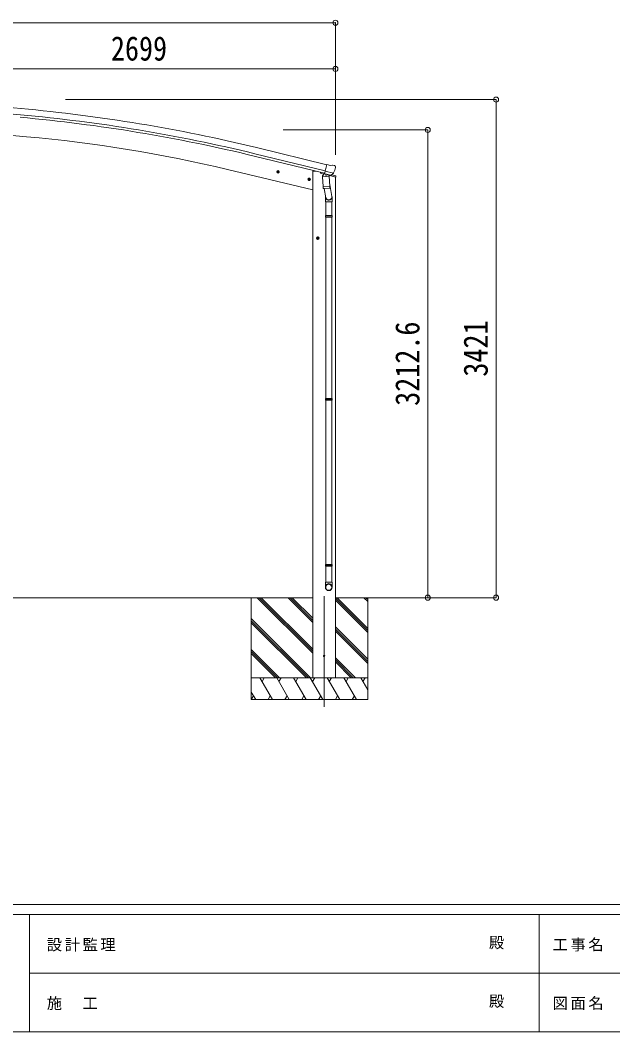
# Model space of a CAD drawing. Units: millimetres at full size. Extents: x -9783 to 33754, y -10064 to 6752.
# Drawn here: x -4033 to 36, y -6828 to 119 of the extents above; entities that cross this region are included whole.
import ezdxf
from ezdxf.enums import TextEntityAlignment as Align

# ---------------------------------------------------------------- set-up
doc = ezdxf.new("R2010")
doc.units = ezdxf.units.MM
doc.header["$LTSCALE"] = 35
doc.header["$PDMODE"] = 32
doc.header["$PDSIZE"] = 35
for name, color, linetype, lineweight in [('0-0_0', 7, 'Continuous', 9), ('0-1_本体', 4, 'Continuous', 9), ('0-2_部品', 7, 'Continuous', 9), ('0-8_PARTS2', 2, 'Continuous', 9), ('0-A_寸法', 6, 'Continuous', 9), ('F-0_240', 7, 'Continuous', 9)]:
    doc.layers.add(name, color=color, linetype=linetype, lineweight=lineweight)
doc.styles.add('ＭＳ ゴシック', font='')
doc.styles.get('ＭＳ ゴシック').set_extended_font_data('MS Gothic')

msp = doc.modelspace()

# ---------------------------------------------------------------- linework, layer by layer
at = {"layer": '0-0_0', "color": 6}
for p, q in [((-765.42, -3846.71), (-765.42, -425.71)), ((-1234.43, -634.11), (-1234.43, -3846.71))]:
    msp.add_line(p, q, dxfattribs=at)
at = {"layer": '0-0_0'}
for p, q in [((-7127.25, -3846.71), (-2024, -3846.71)), ((-2446.25, -3846.71), (-2446.25, -4546.71)), ((-2024, -4228.97), (-2406.27, -3846.71)), ((-2024, -4214.83), (-2392.13, -3846.71)), ((-2024, -4200.69), (-2377.98, -3846.71)), ((-2024, -4016.84), (-2194.14, -3846.71)), ((-2024, -4002.7), (-2179.99, -3846.71)), ((-2024, -3988.56), (-2165.85, -3846.71)), ((-1272.17, -3846.71), (-1868.5, -3846.71)), ((-1646.25, -4072.08), (-1868.5, -3849.83)), ((-1646.25, -4086.22), (-1868.5, -3863.97)), ((-1646.25, -4057.94), (-1857.48, -3846.71)), ((-1646.25, -3874.09), (-1673.64, -3846.71)), ((-1646.25, -3859.95), (-1659.49, -3846.71)), ((-1646.25, -3846.71), (-1646.25, -4546.71)), ((-2040.11, -4396.71), (-2446.25, -3990.57)), ((-2054.25, -4396.71), (-2446.25, -4004.71)), ((-2068.4, -4396.71), (-2446.25, -4018.86)), ((-1646.25, -4270.07), (-1868.5, -4047.82)), ((-1646.25, -4284.21), (-1868.5, -4061.96)), ((-1646.25, -4298.35), (-1868.5, -4076.1)), ((-2252.24, -4396.71), (-2446.25, -4202.7)), ((-2266.39, -4396.71), (-2446.25, -4216.84)), ((-2280.53, -4396.71), (-2446.25, -4230.99)), ((-1731.74, -4396.71), (-1868.5, -4259.95)), ((-1745.89, -4396.71), (-1868.5, -4274.09)), ((-1760.03, -4396.71), (-1868.5, -4288.24)), ((-2446.25, -4396.71), (-1646.25, -4396.71)), ((-2300.87, -4546.71), (-2387.47, -4396.71)), ((-2372.47, -4422.69), (-2357.47, -4396.71)), ((-2185.4, -4546.71), (-2272, -4396.71)), ((-2242, -4396.71), (-2257, -4422.69)), ((-2069.93, -4546.71), (-2156.53, -4396.71)), ((-2141.53, -4422.69), (-2126.53, -4396.71)), ((-1954.46, -4546.71), (-2041.06, -4396.71)), ((-2026.06, -4422.69), (-2011.06, -4396.71)), ((-1838.99, -4546.71), (-1925.59, -4396.71)), ((-1910.59, -4422.69), (-1895.59, -4396.71)), ((-1723.52, -4546.71), (-1810.12, -4396.71)), ((-1795.12, -4422.69), (-1780.12, -4396.71)), ((-1646.25, -4480.54), (-1694.65, -4396.71)), ((-1679.65, -4422.69), (-1664.65, -4396.71)), ((-2416.34, -4546.71), (-2446.25, -4494.9)), ((-2431.34, -4520.73), (-2446.34, -4546.71)), ((-1646.25, -4546.71), (-2446.25, -4546.71)), ((-2315.87, -4520.73), (-2330.87, -4546.71)), ((-2200.4, -4520.73), (-2215.4, -4546.71)), ((-2084.93, -4520.73), (-2099.93, -4546.71)), ((-1969.46, -4520.73), (-1984.46, -4546.71)), ((-1853.99, -4520.73), (-1868.99, -4546.71)), ((-1738.52, -4520.73), (-1753.52, -4546.71))]:
    msp.add_line(p, q, dxfattribs=at)
at = {"layer": '0-1_本体'}
for p, q in [((-4505.49, -444.3), (-4027.98, -487.51)), ((-4509.25, -487.3), (-4031.87, -530.49)), ((-3991.17, -681.13), (-4529.12, -634.07)), ((-1928.65, -873.12), (-2411.53, -755.64)), ((-1942.66, -931.47), (-2425.72, -813.98)), ((-1938.73, -915.09), (-2421.74, -797.62)), ((-2024.13, -1046.71), (-2609.8, -906.1)), ((-2024.13, -916.71), (-2024.13, -4396.71)), ((-1868.63, -956.42), (-1868.63, -4396.71)), ((-1999.63, -1376.21), (-1979.63, -1376.21)), ((-1996.13, -1372.46), (-1989.63, -1368.7)), ((-1989.63, -1386.21), (-1989.63, -1366.21)), ((-1989.63, -1368.7), (-1983.13, -1372.46)), ((-1983.13, -1379.96), (-1989.63, -1383.72)), ((-1983.13, -1372.46), (-1983.13, -1379.96))]:
    msp.add_line(p, q, dxfattribs=at)
for points in [[(-2024.13, -916.71), (-2004.13, -916.71), (-1970.62, -924.75)], [(-1989.63, -1383.72), (-1996.13, -1379.96), (-1996.13, -1372.46)]]:
    msp.add_lwpolyline(points, dxfattribs=at)
for radius in [8.5, 7.7, 6.5]:
    msp.add_circle((-1989.63, -1376.21), radius, dxfattribs=at)
for centre, radius, start, end in [((-5024.1, -11497.51), 10994.98, 76.33027, 84.83026), ((-5024.1, -11497.51), 11011.82, 76.33027, 84.83026), ((-5024.1, -11497.51), 11054.98, 76.33027, 84.83134), ((-4814.16, -10087.91), 9442.71, 76.5, 84.99999)]:
    msp.add_arc(centre, radius, start, end, dxfattribs=at)
at = {"layer": '0-2_部品'}
for p, q in [((-1902.12, -878.94), (-1928.06, -872.72)), ((-1902.12, -878.94), (-1888.86, -876.25)), ((-1874.38, -879.43), (-1887.57, -876.27)), ((-1871.29, -881.68), (-1867.43, -887.98)), ((-1867.07, -890.26), (-1867.34, -891.41)), ((-2252.74, -924.45), (-2272.18, -919.78)), ((-2269.76, -920.37), (-2264.59, -914.92)), ((-2267.63, -927.56), (-2269.76, -920.37)), ((-2264.79, -931.84), (-2260.13, -912.4)), ((-2264.59, -914.92), (-2257.29, -916.67)), ((-2257.29, -916.67), (-2255.16, -923.87)), ((-2038.81, -975.81), (-2058.26, -971.14)), ((-2055.84, -971.72), (-2050.67, -966.28)), ((-2053.7, -978.92), (-2055.84, -971.72)), ((-2050.87, -983.2), (-2046.2, -963.75)), ((-2050.67, -966.28), (-2043.37, -968.03)), ((-2043.37, -968.03), (-2041.24, -975.23)), ((-1970.49, -926.23), (-1970.49, -929.55)), ((-1947.77, -938.95), (-1966.66, -934.41)), ((-1958.2, -956.12), (-1912.51, -952.93)), ((-1953.52, -1022.96), (-1958.2, -956.12)), ((-1943.78, -934.35), (-1957.09, -949.67)), ((-1957.09, -949.67), (-1956.65, -956.01)), ((-1942.84, -934.29), (-1943.78, -934.35)), ((-1939.75, -936.76), (-1941.28, -936.39)), ((-1903.05, -945.57), (-1939.75, -936.76)), ((-1881.12, -930.56), (-1938.63, -916.76)), ((-1933.8, -938.58), (-1932.78, -953.19)), ((-1905.59, -947.58), (-1931.41, -954.01)), ((-1914.28, -949.75), (-1914.05, -953.03)), ((-1912.51, -952.93), (-1907.83, -1019.76)), ((-1865.94, -958.59), (-1908.65, -948.34)), ((-1900.68, -946.04), (-1908.2, -944.24)), ((-1904.89, -945.8), (-1904.84, -946.54)), ((-1901.52, -945.94), (-1903.05, -945.57)), ((-1897.97, -945.47), (-1881.6, -930.98)), ((-1894.45, -942.49), (-1868.24, -948.78)), ((-1865.94, -951.7), (-1865.94, -958.59)), ((-1953.52, -1022.96), (-1907.83, -1019.76)), ((-1953.51, -1022.96), (-1952.62, -1035.65)), ((-1908.82, -1034.37), (-1950.52, -1037.28)), ((-1945.09, -1036.9), (-1934.36, -1100.49)), ((-1909.57, -995), (-1893.65, -1091.17)), ((-1906.98, -1032.23), (-1907.85, -1019.76)), ((-1907.37, -1033.59), (-1907.37, -1033.59)), ((-1937.5, -1093.67), (-1937.5, -1128.33)), ((-1891.5, -1128.33), (-1891.5, -1093.98)), ((-1937.5, -1128.33), (-1891.5, -1128.33)), ((-1935.5, -1128.33), (-1935.5, -1222.33)), ((-1893.5, -1128.33), (-1893.5, -1222.33)), ((-1937.5, -1224.33), (-1936.5, -1222.33)), ((-1937.5, -1224.33), (-1891.5, -1224.33)), ((-1937.5, -1224.33), (-1937.5, -1232.33)), ((-1937.5, -1232.33), (-1891.5, -1232.33)), ((-1937.5, -1232.33), (-1936.5, -1234.33)), ((-1936.5, -1222.33), (-1892.5, -1222.33)), ((-1936.5, -1234.33), (-1892.5, -1234.33)), ((-1935.5, -1234.33), (-1935.5, -2478.52)), ((-1893.5, -1234.33), (-1893.5, -2478.52)), ((-1891.5, -1224.33), (-1892.5, -1222.33)), ((-2000, -1378.39), (-1980, -1378.39)), ((-1996.5, -1374.64), (-1990, -1370.88)), ((-1990, -1388.39), (-1990, -1368.39)), ((-1990, -1370.88), (-1983.5, -1374.64)), ((-1983.5, -1382.14), (-1990, -1385.9)), ((-1983.5, -1374.64), (-1983.5, -1382.14)), ((-1937.5, -2480.52), (-1936.5, -2478.52)), ((-1937.5, -2480.52), (-1891.5, -2480.52)), ((-1937.5, -2480.52), (-1937.5, -2488.52)), ((-1937.5, -2488.52), (-1891.5, -2488.52)), ((-1937.5, -2488.52), (-1936.5, -2490.52)), ((-1936.5, -2478.52), (-1892.5, -2478.52)), ((-1936.5, -2490.52), (-1892.5, -2490.52)), ((-1935.5, -2490.52), (-1935.5, -3618.7)), ((-1893.5, -2490.52), (-1893.5, -3618.7)), ((-1891.5, -2480.52), (-1892.5, -2478.52)), ((-1937.5, -3620.7), (-1936.5, -3618.7)), ((-1937.5, -3620.7), (-1891.5, -3620.7)), ((-1937.5, -3620.7), (-1937.5, -3628.7)), ((-1937.5, -3628.7), (-1891.5, -3628.7)), ((-1937.5, -3628.7), (-1936.5, -3630.7)), ((-1936.5, -3618.7), (-1892.5, -3618.7)), ((-1936.5, -3630.7), (-1892.5, -3630.7)), ((-1935.5, -3630.7), (-1935.5, -3740.7)), ((-1893.5, -3630.7), (-1893.5, -3740.7)), ((-1891.5, -3620.7), (-1892.5, -3618.7)), ((-1937.5, -3774.84), (-1937.5, -3740.7)), ((-1937.5, -3740.7), (-1891.5, -3740.7)), ((-1891.5, -3774.84), (-1891.5, -3740.7))]:
    msp.add_line(p, q, dxfattribs=at)
for points in [[(-1933.48, -938.17), (-1943.21, -935.83), (-1928.06, -872.72)], [(-2255.16, -923.87), (-2260.33, -929.32), (-2267.63, -927.56)], [(-1933.48, -938.17), (-1933.25, -938.32), (-1908.48, -944.27), (-1908.2, -944.24)], [(-1880.85, -929.99), (-1881.44, -930.83), (-1881.6, -930.98)], [(-2041.24, -975.23), (-2046.41, -980.67), (-2053.7, -978.92)], [(-1891.5, -1224.33), (-1891.5, -1232.33), (-1892.5, -1234.33)], [(-1990, -1385.9), (-1996.5, -1382.14), (-1996.5, -1374.64)], [(-1891.5, -2480.52), (-1891.5, -2488.52), (-1892.5, -2490.52)], [(-1891.5, -3620.7), (-1891.5, -3628.7), (-1892.5, -3630.7)]]:
    msp.add_lwpolyline(points, dxfattribs=at)
for centre, radius in [((-2262.46, -922.12), 8.5), ((-2262.46, -922.12), 7.7), ((-2262.46, -922.12), 6.5), ((-2048.54, -973.48), 8.5), ((-2048.54, -973.48), 7.7), ((-2048.54, -973.48), 6.5), ((-1990, -1378.39), 8.5), ((-1990, -1378.39), 7.7), ((-1990, -1378.39), 6.5)]:
    msp.add_circle(centre, radius, dxfattribs=at)
at = {"layer": '0-2_部品', "color": 4}
msp.add_circle((-1946.38, -4246.71), 4.5, dxfattribs=at)
at = {"layer": '0-2_部品'}
for centre, radius, start, end in [((-1888.27, -879.19), 3, 76.5, 101.5), ((-2064.15, -844.16), 202.4, 334.90875, 346.5), ((-1875.55, -884.3), 5, 31.5, 76.5), ((-1965.49, -929.55), 5, 180, 256.5), ((-1941.17, -935.9), 0.5, 221.23754, 256.5), ((-1934.4, -938.66), 0.604, 7.79405, 79.40158), ((-1931.76, -953.04), 1.03, 188.03431, 289.96103), ((-1905.83, -946.61), 1, 284, 4), ((-1904.39, -945.76), 0.5, 76.5, 184), ((-1901.4, -945.45), 0.5, 256.5, 291.76246), ((-1868.94, -951.7), 3, 0, 76.5), ((-1950.66, -1035.29), 2, 190.53157, 274), ((-1908.96, -1032.37), 2, 274, 322.59038), ((-1908.92, -1032.4), 1.95, 322.52234, 4.95983), ((-1921.5, -1093.98), 30, 0, 2.54858)]:
    msp.add_arc(centre, radius, start, end, dxfattribs=at)
for centre, major_axis, ratio, start_param, end_param in [((-1869.99, -889.55), (1.57, -2.57), 0.99628, 0.7835347, 1.5707963), ((-1899.99, -943.12), (0.73, -2.92), 0.997631, 5.8041905, 5.8929484), ((-1900.02, -942.99), (-2.63, 3.16), 0.650902, 2.1145521, 2.1873627), ((-1899.96, -943.22), (0.73, -2.92), 0.997631, 5.965759, 6.7621801), ((-1914.5, -1093.67), (-23, 0), 0.996195, 6.0000678, 10.0103449), ((-1914.5, -1093.67), (-21, 0), 0.996195, 0.3319459, 3.3482706), ((-1914.5, -3773.1), (23, 0), 0.996195, 6.2831853, 9.424778), ((-1914.5, -3774.84), (23, 0), 0.996195, 6.2831853, 9.424778), ((-1914.5, -3774.84), (0, -23.43), 0.981806, 4.712389, 7.8539816)]:
    msp.add_ellipse(centre, major_axis=major_axis, ratio=ratio, start_param=start_param, end_param=end_param, dxfattribs=at)
msp.add_ellipse((-1914.5, -3774.84), major_axis=(-21, 0), ratio=0.996195, dxfattribs=at)
at = {"layer": '0-8_PARTS2'}
msp.add_line((-1946.38, -3837.5), (-1946.38, -4596.71), dxfattribs=at)
at = {"layer": '0-A_寸法'}
for p, q in [((-7282.63, 101.65), (-1868.63, 101.65)), ((-1868.63, 101.65), (-1868.63, -214.97)), ((-4567.63, -214.97), (-1868.63, -214.97)), ((-1868.63, -214.97), (-1868.63, -806.35)), ((-765.42, -425.71), (-3723.2, -425.71)), ((-1234.43, -634.11), (-2228.13, -634.11)), ((-1234.43, -3846.71), (-1563.26, -3846.71)), ((-765.42, -3846.71), (-1234.43, -3846.71))]:
    msp.add_line(p, q, dxfattribs=at)
for p in [(-1868.63, 101.65), (-1868.63, -214.97), (-765.42, -425.71), (-1234.43, -634.11), (-1234.43, -3846.71), (-765.42, -3846.71)]:
    msp.add_point(p, dxfattribs=at)
at = {"layer": 'F-0_240', "color": 5}
for p, q in [((-9783.03, -5953.1), (9396.97, -5953.1)), ((-9783.03, -6023.1), (6285.75, -6023.1)), ((-3969.25, -6023.1), (-3969.25, -6828.1)), ((-469.25, -6023.1), (-469.25, -6828.1)), ((-3969.25, -6425.6), (3205.75, -6425.6)), ((-9783.03, -6828.1), (9396.97, -6828.1))]:
    msp.add_line(p, q, dxfattribs=at)

# ---------------------------------------------------------------- texts
at = {"layer": '0-A_寸法', "color": 7, "style": 'ＭＳ ゴシック', "width": 0.85}
msp.add_text('2699', height=166.8, dxfattribs=at).set_placement((-3410.63, -207.97), align=Align.BOTTOM_LEFT)
for s, p in [('3212.6', (-1241.43, -2529.16)), ('3421', (-772.42, -2328.71))]:
    msp.add_text(s, height=166.8, rotation=90, dxfattribs=at).set_placement(p, align=Align.BOTTOM_LEFT)
at = {"layer": 'F-0_240', "style": 'ＭＳ ゴシック'}
for p in [(-814.24, -6276.85), (-814.24, -6679.35)]:
    msp.add_text('殿', height=76.98, dxfattribs=at).set_placement(p, align=Align.BOTTOM_LEFT)
at = {"layer": 'F-0_240', "char_height": 76.98, "attachment_point": 7, "style": 'ＭＳ ゴシック'}
for s, insert in [('\\T1.17;設計監理', (-3851.04, -6276.85)), ('\\T1.17;工事名', (-376.96, -6276.85)), ('\\T1.17;施\u3000工', (-3851.04, -6679.35)), ('\\T1.17;図面名', (-376.96, -6679.35))]:
    msp.add_mtext(s, dxfattribs=dict(at, insert=insert))

doc.saveas('drawing.dxf')
